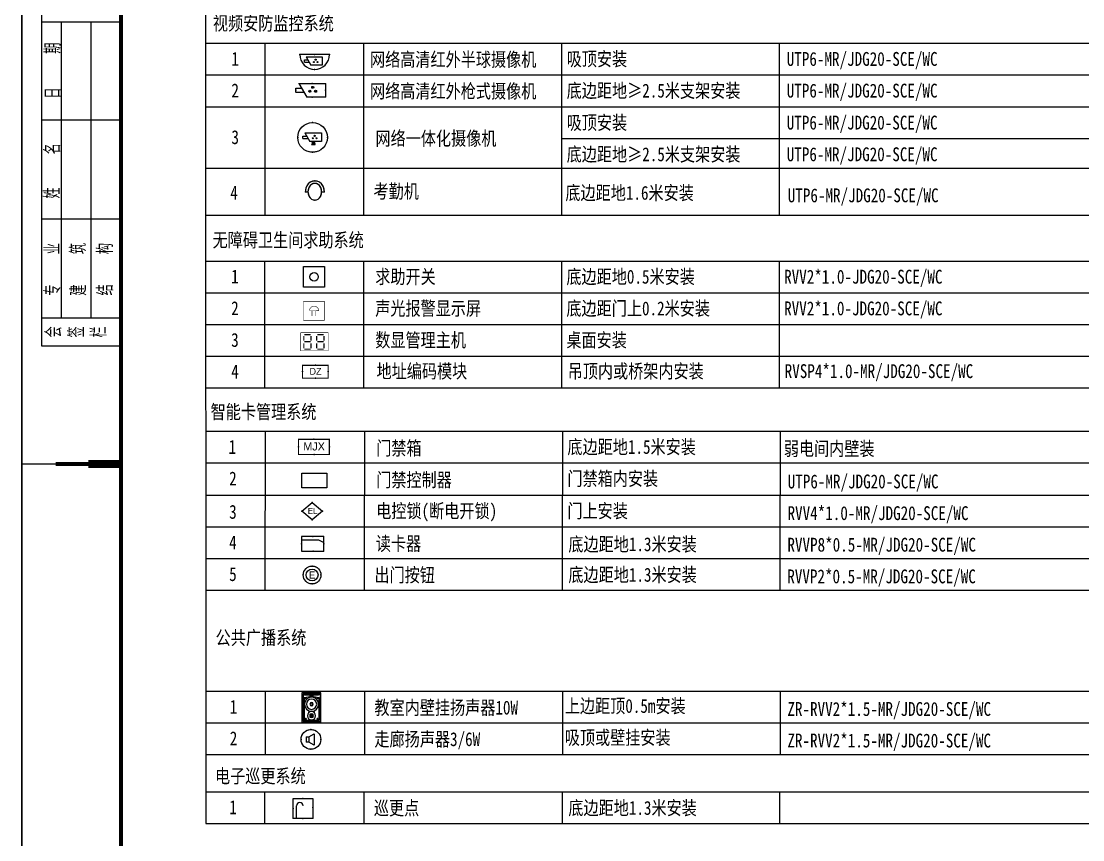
# Model space of a CAD drawing. Extents: x -55438775289 to -98440, y -7665632576 to 9496667396.
# Drawn here: x -573096 to -546281, y -12127 to 8539 of the extents above; entities that cross this region are included whole.
import ezdxf
from ezdxf.enums import TextEntityAlignment as Align

# ---------------------------------------------------------------- set-up
doc = ezdxf.new("R2010")
doc.units = 0
doc.header["$LTSCALE"] = 1000
doc.linetypes.add('DASH', pattern=[0.35, 0.25, -0.1])
doc.layers.get('0').update_dxf_attribs({"linetype": 'CONTINUOUS'})
for name, color, linetype in [('02.设计说明及图例$0$0弱电-安防', 1, 'CONTINUOUS'), ('0弱电-医护对讲', 6, 'CONTINUOUS'), ('0弱电-安防', 1, 'CONTINUOUS'), ('0弱电-布线', 3, 'CONTINUOUS'), ('0弱电-时钟', 1, 'CONTINUOUS'), ('0弱电-智能卡', 7, 'CONTINUOUS'), ('EQUIP-安防', 3, 'CONTINUOUS'), ('EQUIP-广播', 3, 'CONTINUOUS'), ('FRAME', 7, 'CONTINUOUS'), ('安泰智能照明', 4, 'CONTINUOUS'), ('广播层', 7, 'CONTINUOUS')]:
    doc.layers.add(name, color=color, linetype=linetype)
doc.styles.add('02.设计说明及图例$0$宋体2', font='', dxfattribs={"width": 0.8})
doc.styles.add('_TEL_DIM', font='chmltxt.shx', dxfattribs={"width": 0.8, "height": 3.5, "bigfont": 'chmlhz.shx'})
doc.styles.add('FRAME-3', font='romans.shx', dxfattribs={"width": 0.7, "bigfont": 'hztxt.shx'})
doc.styles.add('宋体2', font='', dxfattribs={"width": 0.8})
doc.styles.get('02.设计说明及图例$0$宋体2').set_extended_font_data('SimSun')
doc.styles.get('宋体2').set_extended_font_data('SimSun')

# ---------------------------------------------------------------- blocks, each defined once
blk = doc.blocks.new('A$C4A841074')
at = {"layer": '0弱电-安防', "color": 0, "elevation": 1690}
blk.add_lwpolyline([(0, 525), (525, 525), (525, 0), (0, 0)], close=True, dxfattribs=at)
at = {"layer": '0弱电-安防', "color": 0}
blk.add_circle((263, 263, 1690), 106, dxfattribs=at)
blk = doc.blocks.new('41')
at = {"layer": '0弱电-安防', "color": 0, "const_width": 30}
for points in [[(-4814009, -1618552), (-4812826, -1618552), (-4812826, -1619633), (-4814009, -1619633), (-4814009, -1618555)], [(-4813666, -1619086), (-4813146, -1619084)], [(-4813520, -1619086), (-4813520, -1619381)], [(-4813307, -1619086), (-4813307, -1619381)]]:
    blk.add_lwpolyline(points, dxfattribs=at)
blk.add_lwpolyline([(-4813146, -1619084, 1.00419), (-4813666, -1619086)], format="xyb", dxfattribs=at)
blk = doc.blocks.new('42')
at = {"layer": '0弱电-安防', "color": 0}
for points, const_width in [([(-4814179, -1620026), (-4812610, -1620026), (-4812610, -1621060), (-4814179, -1621060), (-4814179, -1620035)], 30), ([(-4813999, -1620211), (-4813999, -1620487)], 64.8), ([(-4813969, -1620145), (-4813597, -1620145)], 64.8), ([(-4813583, -1620211), (-4813583, -1620487)], 64.8), ([(-4813263, -1620211), (-4813263, -1620487)], 64.8), ([(-4813233, -1620145), (-4812861, -1620145)], 64.8), ([(-4812847, -1620211), (-4812847, -1620487)], 64.8), ([(-4813999, -1620636), (-4813999, -1620913)], 64.8), ([(-4813969, -1620544), (-4813597, -1620544)], 64.8), ([(-4813969, -1620969), (-4813597, -1620969)], 64.8), ([(-4813583, -1620636), (-4813583, -1620913)], 64.8), ([(-4813263, -1620636), (-4813263, -1620913)], 64.8), ([(-4813233, -1620544), (-4812861, -1620544)], 64.8), ([(-4813233, -1620969), (-4812861, -1620969)], 64.8), ([(-4812847, -1620636), (-4812847, -1620913)], 64.8)]:
    blk.add_lwpolyline(points, dxfattribs=dict(at, const_width=const_width))
blk = doc.blocks.new('$equip$00002290')
at = {"lineweight": 20}
for p, q in [((-0.649, 0.329), (-0.649, -0.321)), ((0.651, -0.321), (0.651, 0.329)), ((-0.649, -0.321), (0.651, -0.321))]:
    blk.add_line(p, q, dxfattribs=at)
blk.add_line((-0.649, 0.329), (0.651, 0.329))
at = {"const_width": 0.05}
for points in [[(-0.649, 0.329), (0.651, 0.329)], [(-0.649, 0.329), (0.651, 0.329), (0.651, -0.321), (-0.649, -0.321), (-0.649, 0.329), (0.651, 0.329)]]:
    blk.add_lwpolyline(points, dxfattribs=at)
at = {"linetype": 'DASH', "ltscale": 10000}
for p in [(-0.649, 0.004), (0.001, 0.329), (0.651, 0.004), (0.008, -0.321)]:
    blk.add_point(p, dxfattribs=at)
at = {"color": 7, "linetype": 'DASH', "style": '_TEL_DIM'}
blk.add_attdef('$TEXT$', text='', height=0.34, dxfattribs=at).set_placement((0.008, 0.021), align=Align.MIDDLE_CENTER)
at = {"color": 7, "linetype": 'DASH', "style": '_TEL_DIM', "flags": 1}
blk.add_attdef('A', text='', height=0.00002, dxfattribs=at).set_placement((0, 0), align=Align.MIDDLE_CENTER)
blk = doc.blocks.new('$equip$00002474')
for p, q in [((-0.52, 0), (0, 0.44)), ((0, -0.44), (-0.52, 0)), ((0, 0.44), (0.52, 0)), ((0.52, 0), (0, -0.44))]:
    blk.add_line(p, q)
at = {"const_width": 0.04}
blk.add_lwpolyline([(0, 0.44), (-0.52, 0), (0, -0.44), (0.52, 0), (0, 0.44), (-0.52, 0)], dxfattribs=at)
for p in [(-0.52, 0), (0, 0.44), (0.52, 0), (0, -0.44)]:
    blk.add_point(p)
at = {"color": 7, "style": '_TEL_DIM'}
blk.add_attdef('$TEXT$', text='', height=0.3, dxfattribs=at).set_placement((0.028, 0.012), align=Align.MIDDLE_CENTER)
at = {"color": 7, "style": '_TEL_DIM', "flags": 1}
blk.add_attdef('A', text='', height=0.00002, dxfattribs=at).set_placement((0, 0), align=Align.MIDDLE_CENTER)
blk = doc.blocks.new('$equip$00002375')
at = {"const_width": 0.04}
blk.add_lwpolyline([(0, 0.3, -1), (0, -0.3, -1), (0, 0.3, -0.254955)], format="xyb", dxfattribs=at)
for radius in [0.3, 0.2]:
    blk.add_circle((0, 0), radius)
for p in [(-0.3, 0), (0, 0.3), (0.3, 0), (0, -0.3)]:
    blk.add_point(p)
at = {"color": 7, "style": '_TEL_DIM'}
blk.add_attdef('$TEXT$', text='', height=0.24, dxfattribs=at).set_placement((0, 0), align=Align.MIDDLE_CENTER)
at = {"color": 7, "style": '_TEL_DIM', "flags": 1}
blk.add_attdef('A', text='', height=0.00002, dxfattribs=at).set_placement((0, 0), align=Align.MIDDLE_CENTER)
blk = doc.blocks.new('$equip$00002617')
for p, q in [((0.625, 0.415), (-0.625, 0.415)), ((-0.625, 0.415), (-0.625, -0.415)), ((-0.625, 0.215), (0.325, 0.215)), ((0.325, 0.215), (0.625, 0.075)), ((0.625, -0.415), (0.625, 0.415)), ((-0.625, -0.415), (0.625, -0.415))]:
    blk.add_line(p, q)
at = {"linetype": 'Continuous', "const_width": 0.04}
blk.add_lwpolyline([(-0.625, 0.415), (0.625, 0.415), (0.625, -0.415), (-0.625, -0.415)], close=True, dxfattribs=at)
at = {"color": 1}
for p in [(-0.625, 0), (0, 0.415), (0.625, 0), (0.018, -0.415)]:
    blk.add_point(p, dxfattribs=at)
at = {"color": 7, "style": '_TEL_DIM', "flags": 1}
blk.add_attdef('A', text='', height=0.000025, dxfattribs=at).set_placement((0, 0), align=Align.MIDDLE_CENTER)
blk = doc.blocks.new('门禁控制器')
at = {"layer": '0弱电-智能卡'}
for p, q in [((43576, -7621), (44476, -7621)), ((43576, -8146), (43576, -7621)), ((44476, -7621), (44476, -8146)), ((44476, -8146), (43576, -8146))]:
    blk.add_line(p, q, dxfattribs=at)
blk = doc.blocks.new('$equip$00002353')
for p, q in [((0.75, 0), (-0.75, 0)), ((-0.517, -0.393), (-0.517, -0.273)), ((-0.517, -0.273), (-0.341, -0.273)), ((-0.517, -0.393), (-0.273, -0.393)), ((-0.427, -0.123), (0.383, -0.123)), ((-0.427, -0.123), (-0.187, -0.543)), ((0.383, -0.123), (0.383, -0.543)), ((0.383, -0.543), (-0.187, -0.543))]:
    blk.add_line(p, q)
at = {"const_width": 0.04}
for points in [[(-0.75, 0), (-0.779, 0)], [(0.75, 0), (0.779, 0)]]:
    blk.add_lwpolyline(points, dxfattribs=at)
blk.add_lwpolyline([(0.75, 0, -1), (-0.75, 0), (0.75, 0), (0.75, 0, -1), (-0.75, 0, -1.517539)], format="xyb", dxfattribs=at)
for centre, radius in [((-0.038, -0.38), 0.024), ((0.052, -0.26), 0.03), ((0.142, -0.38), 0.024)]:
    blk.add_circle(centre, radius)
blk.add_arc((0, 0), 0.75, 180, 0)
for p in [(-0.75, 0), (0, 0), (0.75, 0), (0, -0.75)]:
    blk.add_point(p)
for points in [[(-0.059, -0.368), (-0.017, -0.368), (-0.062, -0.38), (-0.014, -0.38)], [(-0.059, -0.392), (-0.017, -0.392), (-0.062, -0.38), (-0.014, -0.38)], [(-0.05, -0.359), (-0.026, -0.359), (-0.059, -0.368), (-0.017, -0.368)], [(-0.05, -0.401), (-0.026, -0.401), (-0.059, -0.392), (-0.017, -0.392)], [(-0.038, -0.356), (-0.038, -0.356), (-0.05, -0.359), (-0.026, -0.359)], [(-0.038, -0.404), (-0.038, -0.404), (-0.05, -0.401), (-0.026, -0.401)], [(0.026, -0.245), (0.078, -0.245), (0.022, -0.26), (0.082, -0.26)], [(0.026, -0.275), (0.078, -0.275), (0.022, -0.26), (0.082, -0.26)], [(0.037, -0.234), (0.067, -0.234), (0.026, -0.245), (0.078, -0.245)], [(0.037, -0.286), (0.067, -0.286), (0.026, -0.275), (0.078, -0.275)], [(0.052, -0.23), (0.052, -0.23), (0.037, -0.234), (0.067, -0.234)], [(0.052, -0.29), (0.052, -0.29), (0.037, -0.286), (0.067, -0.286)], [(0.121, -0.368), (0.163, -0.368), (0.118, -0.38), (0.166, -0.38)], [(0.121, -0.392), (0.163, -0.392), (0.118, -0.38), (0.166, -0.38)], [(0.13, -0.359), (0.154, -0.359), (0.121, -0.368), (0.163, -0.368)], [(0.13, -0.401), (0.154, -0.401), (0.121, -0.392), (0.163, -0.392)], [(0.142, -0.356), (0.142, -0.356), (0.13, -0.359), (0.154, -0.359)], [(0.142, -0.404), (0.142, -0.404), (0.13, -0.401), (0.154, -0.401)]]:
    blk.add_solid(points)
at = {"color": 7, "style": '_TEL_DIM', "flags": 1}
blk.add_attdef('A', text='', height=0.00002, dxfattribs=at).set_placement((0, 0), align=Align.MIDDLE_CENTER)
blk = doc.blocks.new('$equip$00002359')
for p, q in [((-0.487, -0.055), (-0.487, 0.07)), ((-0.487, 0.07), (-0.304, 0.07)), ((-0.394, 0.226), (-0.144, -0.212)), ((-0.394, 0.226), (0.45, 0.226)), ((0.45, 0.226), (0.45, -0.212)), ((-0.487, -0.055), (-0.233, -0.055)), ((0.45, -0.212), (-0.144, -0.212)), ((-0.05, -0.224), (0.138, -0.224)), ((0.044, -0.224), (-0.05, -0.362)), ((-0.05, -0.362), (0.138, -0.362)), ((-0.003, -0.293), (0.091, -0.293)), ((0.044, -0.224), (0.138, -0.362))]:
    blk.add_line(p, q)
at = {"const_width": 0.04}
blk.add_lwpolyline([(-0.75, 0, 1), (0.75, 0, 1), (-0.75, 0, 0.922388)], format="xyb", dxfattribs=at)
for centre, radius in [((0, 0), 0.75), ((0.1, 0.082), 0.0312), ((0.006, -0.043), 0.025), ((0.194, -0.043), 0.025)]:
    blk.add_circle(centre, radius)
for p in [(0, 0.75), (-0.75, 0), (0.75, 0), (0, -0.75)]:
    blk.add_point(p)
for points in [[(0.073, 0.098), (0.127, 0.098), (0.069, 0.082), (0.131, 0.082)], [(0.073, 0.067), (0.127, 0.067), (0.069, 0.082), (0.131, 0.082)], [(0.085, 0.109), (0.116, 0.109), (0.073, 0.098), (0.127, 0.098)], [(0.085, 0.055), (0.116, 0.055), (0.073, 0.067), (0.127, 0.067)], [(0.1, 0.113), (0.1, 0.113), (0.085, 0.109), (0.116, 0.109)], [(0.1, 0.051), (0.1, 0.051), (0.085, 0.055), (0.116, 0.055)], [(-0.015, -0.03), (0.028, -0.03), (-0.019, -0.043), (0.031, -0.043)], [(-0.015, -0.055), (0.028, -0.055), (-0.019, -0.043), (0.031, -0.043)], [(-0.006, -0.021), (0.019, -0.021), (-0.015, -0.03), (0.028, -0.03)], [(-0.006, -0.064), (0.019, -0.064), (-0.015, -0.055), (0.028, -0.055)], [(0.006, -0.018), (0.006, -0.018), (-0.006, -0.021), (0.019, -0.021)], [(0.172, -0.03), (0.216, -0.03), (0.169, -0.043), (0.219, -0.043)], [(0.172, -0.055), (0.216, -0.055), (0.169, -0.043), (0.219, -0.043)], [(0.181, -0.021), (0.206, -0.021), (0.172, -0.03), (0.216, -0.03)], [(0.181, -0.064), (0.206, -0.064), (0.172, -0.055), (0.216, -0.055)], [(0.194, -0.018), (0.194, -0.018), (0.181, -0.021), (0.206, -0.021)]]:
    blk.add_solid(points)
at = {"color": 7, "style": '_TEL_DIM', "flags": 1}
blk.add_attdef('A', text='', height=0.00002, dxfattribs=at).set_placement((0, 0), align=Align.MIDDLE_CENTER)
blk = doc.blocks.new('$equip$00002965')
for p, q in [((-0.75, -0.1), (-0.75, 0.1)), ((-0.75, 0.1), (-0.457, 0.1)), ((-0.6, 0.35), (0.75, 0.35)), ((-0.6, 0.35), (-0.2, -0.35)), ((0.75, 0.35), (0.75, -0.35)), ((-0.75, -0.1), (-0.343, -0.1)), ((0.75, -0.35), (-0.2, -0.35))]:
    blk.add_line(p, q)
at = {"const_width": 0.04}
blk.add_lwpolyline([(-0.75, 0.1), (-0.75, -0.1), (-0.343, -0.1), (-0.2, -0.35), (0.75, -0.35), (0.75, 0.35), (-0.6, 0.35), (-0.457, 0.1), (-0.75, 0.1), (-0.75, -0.1)], dxfattribs=at)
for centre in [(0.1, 0.15), (-0.05, -0.05), (0.25, -0.05)]:
    blk.add_circle(centre, 0.05)
for p in [(-0.75, 0), (0.075, 0.35), (0.075, -0.35), (0.75, 0)]:
    blk.add_point(p)
for points in [[(0.057, 0.175), (0.143, 0.175), (0.05, 0.15), (0.15, 0.15)], [(0.057, 0.125), (0.143, 0.125), (0.05, 0.15), (0.15, 0.15)], [(0.075, 0.193), (0.125, 0.193), (0.057, 0.175), (0.143, 0.175)], [(0.075, 0.107), (0.125, 0.107), (0.057, 0.125), (0.143, 0.125)], [(0.1, 0.2), (0.1, 0.2), (0.075, 0.193), (0.125, 0.193)], [(0.1, 0.1), (0.1, 0.1), (0.075, 0.107), (0.125, 0.107)], [(-0.093, -0.025), (-0.007, -0.025), (-0.1, -0.05), (0, -0.05)], [(-0.093, -0.075), (-0.007, -0.075), (-0.1, -0.05), (0, -0.05)], [(-0.075, -0.007), (-0.025, -0.007), (-0.093, -0.025), (-0.007, -0.025)], [(-0.075, -0.093), (-0.025, -0.093), (-0.093, -0.075), (-0.007, -0.075)], [(-0.05, 0), (-0.05, 0), (-0.075, -0.007), (-0.025, -0.007)], [(-0.05, -0.1), (-0.05, -0.1), (-0.075, -0.093), (-0.025, -0.093)], [(0.207, -0.025), (0.293, -0.025), (0.2, -0.05), (0.3, -0.05)], [(0.207, -0.075), (0.293, -0.075), (0.2, -0.05), (0.3, -0.05)], [(0.225, -0.007), (0.275, -0.007), (0.207, -0.025), (0.293, -0.025)], [(0.225, -0.093), (0.275, -0.093), (0.207, -0.075), (0.293, -0.075)], [(0.25, 0), (0.25, 0), (0.225, -0.007), (0.275, -0.007)], [(0.25, -0.1), (0.25, -0.1), (0.225, -0.093), (0.275, -0.093)]]:
    blk.add_solid(points)
at = {"color": 7, "style": '_TEL_DIM', "flags": 1}
for tag in ['A', 'REMARK']:
    blk.add_attdef(tag, text='', height=0.00002, dxfattribs=at).set_placement((0, 0), align=Align.MIDDLE_CENTER)
blk = doc.blocks.new('$equip$00002341')
for p, q in [((-0.241, 0.136), (-0.241, -0.144)), ((-0.241, 0.136), (-0.101, 0.136)), ((-0.101, 0.136), (0.167, 0.277)), ((-0.101, 0.136), (-0.101, -0.144)), ((0.167, 0.277), (0.167, -0.295)), ((-0.101, -0.144), (-0.241, -0.144)), ((0.167, -0.295), (-0.101, -0.144))]:
    blk.add_line(p, q)
at = {"const_width": 0.04}
blk.add_lwpolyline([(-0.5, 0, -1), (0.5, 0, -1), (-0.5, 0, -1.463176)], format="xyb", dxfattribs=at)
blk.add_circle((0, 0), 0.5)
for p in [(-0.5, 0), (0, 0.5), (0.5, 0), (0, -0.5)]:
    blk.add_point(p)
at = {"color": 7, "style": '_TEL_DIM', "flags": 1}
blk.add_attdef('A', text='', height=0.00002, dxfattribs=at).set_placement((0, 0), align=Align.MIDDLE_CENTER)
blk = doc.blocks.new('$equip$00002618')
for p, q in [((-0.5, -0.5), (-0.5, 0.5)), ((-0.5, 0.5), (0.5, 0.5)), ((-0.33, -0.5), (-0.33, 0.137)), ((0.5, 0.5), (0.5, -0.5)), ((0.5, -0.5), (-0.5, -0.5))]:
    blk.add_line(p, q)
at = {"const_width": 0.04}
blk.add_lwpolyline([(-0.5, 0.5), (0.5, 0.5), (0.5, -0.5), (-0.5, -0.5), (-0.5, 0.5), (0.5, 0.5)], dxfattribs=at)
blk.add_arc((-0.162, 0.137), 0.168, 0, 180)
at = {"color": 1}
for p in [(-0.5, 0), (0, 0.5), (0.5, 0.048), (0, -0.5)]:
    blk.add_point(p, dxfattribs=at)
at = {"color": 7, "style": '_TEL_DIM', "flags": 1}
blk.add_attdef('A', text='', height=0.000025, dxfattribs=at).set_placement((0, 0), align=Align.MIDDLE_CENTER)
blk = doc.blocks.new('$equip$00002496')
for p, q in [((-0.326, -0.012), (-0.326, -0.043)), ((-0.326, -0.043), (-0.235, -0.043)), ((-0.235, -0.074), (-0.235, -0.012)), ((0.232, -0.074), (0.232, -0.012)), ((0.232, -0.043), (0.326, -0.043)), ((0.326, -0.012), (0.326, -0.043))]:
    blk.add_line(p, q)
at = {"const_width": 0.04}
for points in [[(-0.326, -0.012), (-0.325, 0.008), (-0.325, 0.021), (-0.323, 0.037), (-0.32, 0.056), (-0.316, 0.077), (-0.311, 0.093), (-0.305, 0.113), (-0.296, 0.136), (-0.287, 0.155), (-0.278, 0.173), (-0.265, 0.193), (-0.248, 0.216), (-0.231, 0.236), (-0.218, 0.248), (-0.205, 0.26), (-0.191, 0.272), (-0.174, 0.284), (-0.155, 0.296), (-0.137, 0.305), (-0.113, 0.316), (-0.091, 0.323), (-0.072, 0.329), (-0.048, 0.333), (-0.033, 0.335), (-0.013, 0.337), (0.006, 0.337), (0.021, 0.336), (0.034, 0.335), (0.044, 0.334), (0.051, 0.333), (0.063, 0.331), (0.073, 0.328), (0.085, 0.325), (0.098, 0.321), (0.107, 0.318), (0.119, 0.313), (0.127, 0.31), (0.139, 0.304), (0.15, 0.298), (0.164, 0.29), (0.173, 0.284), (0.183, 0.278), (0.19, 0.273), (0.196, 0.268), (0.203, 0.262), (0.211, 0.255), (0.218, 0.249), (0.228, 0.238), (0.238, 0.227), (0.243, 0.221), (0.25, 0.214), (0.255, 0.207), (0.261, 0.198), (0.268, 0.188), (0.277, 0.174), (0.284, 0.162), (0.292, 0.145), (0.297, 0.134), (0.3, 0.126), (0.305, 0.114), (0.309, 0.101), (0.313, 0.088), (0.316, 0.075), (0.319, 0.064), (0.321, 0.05), (0.323, 0.038), (0.324, 0.028), (0.325, 0.018), (0.325, 0.009), (0.326, 0), (0.326, -0.008), (0.326, -0.016)], [(-0.326, -0.012), (-0.326, -0.043), (-0.266, -0.043)], [(0.232, -0.043), (0.326, -0.043), (0.326, -0.013)]]:
    blk.add_lwpolyline(points, dxfattribs=at)
blk.add_lwpolyline([(-0.235, -0.043), (-0.235, -0.074, 0.018296), (-0.234, -0.096, 0.020571), (-0.231, -0.12, 0.016157), (-0.228, -0.139, 0.016938), (-0.223, -0.157, 0.013296), (-0.218, -0.172, 0.017744), (-0.211, -0.19, 0.018102), (-0.202, -0.208, 0.023336), (-0.19, -0.23, 0.020442), (-0.177, -0.247, 0.019898), (-0.164, -0.263, 0.029375), (-0.144, -0.283, 0.020467), (-0.129, -0.295, 0.019947), (-0.114, -0.305, 0.02634), (-0.093, -0.316, 0.022765), (-0.075, -0.324, 0.022064), (-0.057, -0.33, 0.017561), (-0.042, -0.333, 0.018849), (-0.027, -0.336, 0.026674), (-0.005, -0.337, 0.024065), (0.015, -0.337, 0.017492), (0.03, -0.335, 0.02218), (0.048, -0.331, 0.016706), (0.062, -0.327, 0.021772), (0.079, -0.321, 0.033748), (0.106, -0.308, 0.027307), (0.127, -0.294, 0.037487), (0.154, -0.271, 0.023669), (0.17, -0.253, 0.024636), (0.185, -0.233, 0.022056), (0.197, -0.212, 0.019355), (0.206, -0.194, 0.016885), (0.214, -0.176, 0.019662), (0.221, -0.155, 0.017314), (0.226, -0.135, 0.017657), (0.229, -0.115, 0.016334), (0.231, -0.096, 0.018628), (0.232, -0.074, -0.000473), (0.232, -0.053, 0.000473), (0.232, -0.032, -0.000473), (0.232, -0.012, 0.019349), (0.231, 0.01, 0.017701), (0.229, 0.031, 0.017609), (0.225, 0.051, 0.019734), (0.219, 0.073, 0.015457), (0.214, 0.089, 0.016381), (0.206, 0.107, 0.018896), (0.197, 0.125, 0.014609), (0.189, 0.139, 0.018347), (0.179, 0.154, 0.018027), (0.167, 0.169, 0.019185), (0.155, 0.183, 0.02609), (0.136, 0.2, 0.027268), (0.115, 0.215, 0.02826), (0.093, 0.228, 0.01768), (0.079, 0.234, 0.029838), (0.055, 0.243, 0.036888), (0.025, 0.249, 0.031327), (-0.002, 0.25, 0.021523), (-0.019, 0.25, 0.027816), (-0.042, 0.246, 0.027819), (-0.065, 0.241, 0.017928), (-0.08, 0.235, 0.026287), (-0.1, 0.226, 0.021193), (-0.117, 0.216, 0.017157), (-0.129, 0.207, 0.024162), (-0.148, 0.193, 0.028789), (-0.167, 0.173, 0.018477), (-0.179, 0.158, 0.021383), (-0.192, 0.14, 0.017608), (-0.202, 0.123, 0.01682), (-0.209, 0.107, 0.019066), (-0.218, 0.087, 0.016635), (-0.223, 0.069, 0.011999), (-0.227, 0.055, 0.019213), (-0.231, 0.034, 0.012912), (-0.233, 0.018, 0.016735), (-0.235, -0.001, 0.009175), (-0.235, -0.012, 0.000862), (-0.235, -0.043), (-0.296, -0.043, 56.791434)], format="xyb", dxfattribs=at)
for centre, major_axis, ratio, start_param, end_param in [((0, -0.008), (0, 0.345), 0.944189, 4.700094, 7.866276), ((-0.002, -0.012), (0, 0.263), 0.88811, 4.712389, 7.853982), ((-0.002, -0.074), (0, -0.263), 0.88811, 4.712389, 7.853982)]:
    blk.add_ellipse(centre, major_axis=major_axis, ratio=ratio, start_param=start_param, end_param=end_param)
for p in [(0, 0.337), (-0.326, -0.043), (0, -0.337), (0.326, -0.045)]:
    blk.add_point(p)
at = {"color": 7, "style": '_TEL_DIM', "flags": 1}
blk.add_attdef('A', text='', height=0.00002, dxfattribs=at).set_placement((0, 0), align=Align.MIDDLE_CENTER)
blk = doc.blocks.new('a1')
at = {"layer": 'FRAME'}
for p, q in [((32720, 158920), (32720, 182140)), ((34720, 167100), (32720, 167100)), ((33220, 159620), (33220, 167100)), ((33970, 159620), (33970, 167100)), ((34720, 164620), (32720, 164620)), ((34720, 162120), (32720, 162120)), ((34720, 159620), (32720, 159620)), ((34620, 158920), (32720, 158920)), ((34620, 158920), (33220, 158920)), ((34720, 158920), (33570, 158920))]:
    blk.add_line(p, q, dxfattribs=at)
blk.add_lwpolyline([(32220, 126240), (116320, 126240), (116320, 185640), (32220, 185640)], close=True, dxfattribs=at)
at = {"layer": 'FRAME', "const_width": 100}
blk.add_lwpolyline([(34720, 127240), (115320, 127240), (115320, 184640), (34720, 184640)], close=True, dxfattribs=at)
at = {"layer": 'FRAME'}
for points, const_width in [([(32220, 155940), (34720, 155940)], 35), ([(34720, 155940), (33070, 155940)], 100), ([(34720, 155940), (33895, 155940)], 200)]:
    blk.add_lwpolyline(points, dxfattribs=dict(at, const_width=const_width))
at = {"layer": 'FRAME', "style": 'FRAME-3', "width": 0.7}
for s, p in [('期', (33200, 166299)), ('日', (33203, 165168)), ('名', (33194, 163759)), ('姓', (33183, 162643)), ('业', (33192, 161237)), ('筑', (33843, 161240)), ('构', (34521, 161240)), ('专', (33197, 160192)), ('建', (33848, 160192)), ('结', (34526, 160197)), ('会', (33222, 159136)), ('签', (33797, 159136)), ('栏', (34361, 159136))]:
    blk.add_text(s, height=400, rotation=90, dxfattribs=at).set_placement(p)
blk = doc.blocks.new('教室壁挂音响')
at = {"color": 1}
for p, q in [((676125.2, 810540.9), (676126.5, 810538.5)), ((676126.5, 810538.5), (676126.5, 810481.9)), ((676136.3, 810539.3), (676227.1, 810539.3)), ((676227.1, 810539.3), (676227.1, 810479.9)), ((676122.2, 810474.8), (676118.2, 810472.6)), ((676125.2, 810479.1), (676122.2, 810474.8)), ((676126.5, 810481.9), (676125.2, 810479.1)), ((676227.1, 810479.9), (676136.3, 810479.9))]:
    blk.add_line(p, q, dxfattribs=at)
for points in [[(676235.8, 810548.2), (676235.8, 810472.6), (676118.2, 810472.6), (676118.2, 810548.2)], [(676231.6, 810544.1), (676231.6, 810474.8), (676122.2, 810474.8), (676122.2, 810544.1)], [(676131.4, 810516.4), (676131.4, 810503.7), (676126.6, 810503.7), (676126.6, 810516.4)], [(676129.9, 810513.2), (676129.9, 810506.6), (676127.9, 810506.6), (676127.9, 810513.2)], [(676215.5, 810516.6), (676215.5, 810503.7), (676202.5, 810503.7), (676202.5, 810516.6)]]:
    blk.add_lwpolyline(points, close=True, dxfattribs=at)
for centre, radius in [((676163.2, 810509.9), 28.2), ((676139.2, 810532.9), 2.12), ((676139.2, 810532.9), 0.302), ((676163.2, 810509.9), 20.5), ((676163.2, 810509.9), 6.85), ((676163.2, 810509.9), 5.14), ((676209.3, 810510.2), 16.4), ((676209.3, 810510.2), 7.3), ((676209.3, 810510.2), 5.65), ((676209.3, 810510.2), 2.98), ((676222.3, 810532.9), 2.12), ((676222.3, 810532.9), 0.302), ((676139.2, 810486.7), 2.12), ((676139.2, 810486.7), 0.302), ((676222.3, 810486.7), 2.12), ((676222.3, 810486.7), 0.302)]:
    blk.add_circle(centre, radius, dxfattribs=at)
blk.add_arc((676268.4, 810509.6), 135.3, 167.3362, 192.6638, dxfattribs=at)
blk = doc.blocks.new('打印框')
at = {"layer": 'FRAME'}
blk.add_lwpolyline([(-894711, 340006), (-810611, 340006), (-810611, 280606), (-894711, 280606)], close=True, dxfattribs=at)

msp = doc.modelspace()

# ---------------------------------------------------------------- linework, layer by layer
at = {"color": 7}
for p, q in [((-568418, -5827), (-545418, -5827)), ((-568418, -8377), (-545418, -8377)), ((-568418, -9174), (-545418, -9174)), ((-568418, -9972), (-545418, -9972)), ((-568433, -10914), (-545433, -10914)), ((-568433, -11712), (-545433, -11712))]:
    msp.add_line(p, q, dxfattribs=at)
at = {"layer": '02.设计说明及图例$0$0弱电-安防', "color": 7}
for p, q in [((-568442, 7982), (-545442, 7982)), ((-568442, 7182), (-545442, 7182)), ((-568442, 6382), (-545442, 6382)), ((-568442, 4830), (-545442, 4830)), ((-568442, 3641), (-545442, 3641))]:
    msp.add_line(p, q, dxfattribs=at)
at = {"layer": '0弱电-医护对讲', "color": 7}
msp.add_line((-568418, -4229), (-545418, -4229), dxfattribs=at)
at = {"layer": '0弱电-安防', "color": 7}
for p, q in [((-566949, 2484), (-566949, 884)), ((-564449, 2484), (-564449, 884)), ((-559449, 2484), (-559449, 884)), ((-553949, 2484), (-553949, 884)), ((-566949, 884), (-566949, -716)), ((-564449, 884), (-564449, -716)), ((-559449, 884), (-559449, -716)), ((-553949, 884), (-553949, -716)), ((-568449, -716), (-545449, -716)), ((-568418, -3430), (-545418, -3430))]:
    msp.add_line(p, q, dxfattribs=at)
at = {"layer": '0弱电-布线', "color": 7}
for p, q in [((-564442, 3641), (-564442, 7982)), ((-559442, 3641), (-559442, 7982)), ((-553942, 3641), (-553942, 7982)), ((-559442, 5582), (-545442, 5582)), ((-568449, 2484), (-545449, 2484)), ((-568449, 1684), (-545449, 1684)), ((-568449, 884), (-545449, 884)), ((-568449, 84), (-545449, 84)), ((-566935, -1814), (-566945, -5827)), ((-564421, -1814), (-564421, -2614)), ((-559421, -1824), (-559421, -2624)), ((-553921, -1816), (-553921, -2616)), ((-564421, -2614), (-564421, -3414)), ((-559421, -2624), (-559421, -3424)), ((-553921, -2616), (-553921, -3416)), ((-564423, -5827), (-564422, -3429)), ((-559422, -5827), (-559422, -3429)), ((-553927, -5827), (-553922, -3429))]:
    msp.add_line(p, q, dxfattribs=at)
for points, elevation in [([(-566945, 7982), (-566945, 3641)], -7671), ([(-566932, -8377), (-566932, -9972)], -11121), ([(-564423, -8377), (-564423, -9972)], -14710), ([(-559421, -8377), (-559421, -9972)], -14710), ([(-553929, -8377), (-553929, -9972)], -14710), ([(-566947, -10914), (-566947, -11712)], 841), ([(-564438, -10914), (-564438, -11712)], -2748), ([(-559428, -10914), (-559428, -11712)], 841), ([(-553944, -10914), (-553944, -11712)], -2748)]:
    msp.add_lwpolyline(points, dxfattribs=dict(at, elevation=elevation))
at = {"layer": '0弱电-时钟', "color": 7}
msp.add_line((-568418, -5029), (-545418, -5025), dxfattribs=at)
at = {"layer": '0弱电-智能卡', "color": 7}
for p, q in [((-568418, -1814), (-545418, -1814)), ((-568418, -2614), (-545418, -2614))]:
    msp.add_line(p, q, dxfattribs=at)
at = {"layer": '安泰智能照明', "color": 7}
msp.add_line((-568442, 23790), (-568433, -11712), dxfattribs=at)

# ---------------------------------------------------------------- block references
at = {"layer": '0弱电-安防', "color": 7}
msp.add_blockref('A$C4A841074', (-565962, 1822, -7686), dxfattribs=at)
at = {"layer": '0弱电-安防', "color": 7, "xscale": 0.4438402500236407, "yscale": 0.4438402500236407, "zscale": 0.4438402500236407}
for name, p in [('41', (1570685, 719844, -5996)), ('42', (1570687, 719710, -4305))]:
    msp.add_blockref(name, p, dxfattribs=at)
at = {"layer": '0弱电-安防', "color": 7}
ref = msp.add_blockref('$equip$00002290', (-565666, -310, -4322), dxfattribs=dict(at, xscale=500, yscale=500, zscale=500))
ref.add_attrib('$TEXT$', 'DZ', dxfattribs={"linetype": 'DASH', "height": 170, "style": '_TEL_DIM'}).set_placement((-565662, -300, -4322), align=Align.MIDDLE_CENTER)
ref = msp.add_blockref('$equip$00002290', (-565703, -2209, -10237), dxfattribs=dict(at, xscale=600, yscale=600, zscale=600))
ref.add_attrib('$TEXT$', 'MJX', dxfattribs={"linetype": 'DASH', "height": 204, "style": '_TEL_DIM'}).set_placement((-565698, -2196, -10237), align=Align.MIDDLE_CENTER)
at = {"layer": '0弱电-智能卡', "color": 7}
for name, p, xscale, yscale, zscale in [('门禁控制器', (-596512, 2465, -10211), 0.6999999999534339, 0.6999999999534339, 0.6999999999534339), ('$equip$00002617', (-565732, -4654, -10473), 450, 450, 450)]:
    msp.add_blockref(name, p, dxfattribs=dict(at, xscale=xscale, yscale=yscale, zscale=zscale))
ref = msp.add_blockref('$equip$00002474', (-565749, -3829, -10304), dxfattribs=dict(at, xscale=500, yscale=500, zscale=500))
ref.add_attrib('$TEXT$', 'EL', dxfattribs={"height": 150, "style": '_TEL_DIM'}).set_placement((-565735, -3823, -10304), align=Align.MIDDLE_CENTER)
at = {"layer": '0弱电-智能卡', "color": 7, "xscale": 750, "yscale": 750, "zscale": 750}
msp.add_blockref('$equip$00002375', (-565749, -5442, -10304), dxfattribs=at).add_auto_attribs({'$TEXT$': 'E'})
at = {"layer": 'EQUIP-安防', "color": 6, "xscale": 500, "yscale": 500, "zscale": 500}
for name, p in [('$equip$00002353', (-565684, 7698, 24)), ('$equip$00002359', (-565736, 5605, 24))]:
    msp.add_blockref(name, p, dxfattribs=at)
at = {"layer": 'EQUIP-安防', "color": 1, "linetype": 'ByBlock', "xscale": 500, "yscale": 500, "zscale": 500}
for name, p in [('$equip$00002965', (-565784, 6795, 24)), ('$equip$00002618', (-565979, -11339, 841))]:
    msp.add_blockref(name, p, dxfattribs=at)
at = {"layer": 'EQUIP-安防', "color": 4, "xscale": 720, "yscale": 720, "zscale": 720}
msp.add_blockref('$equip$00002496', (-565678, 4265, -2200), dxfattribs=at)
at = {"layer": 'EQUIP-广播', "xscale": 500, "yscale": 500, "zscale": 500}
msp.add_blockref('$equip$00002341', (-565778, -9592, 3434), dxfattribs=at)
at = {"layer": 'FRAME'}
for name, p in [('a1', (-605298, -158581)), ('打印框', (321633, -312947))]:
    msp.add_blockref(name, p, dxfattribs=at)
at = {"layer": '广播层', "color": 1, "xscale": -6.335999999963678, "yscale": 6.335999999963678, "zscale": 6.335999999963678, "rotation": 90}
msp.add_blockref('教室壁挂音响', (4569629, 4275466), dxfattribs=at)

# ---------------------------------------------------------------- texts
at = {"layer": '02.设计说明及图例$0$0弱电-安防', "color": 7, "style": '02.设计说明及图例$0$宋体2', "width": 0.8}
msp.add_text('视频安防监控系统', height=350, dxfattribs=at).set_placement((-568255, 8313, -7671))
at = {"layer": '0弱电-安防', "color": 7, "style": '宋体2', "width": 0.8}
for s, p in [('无障碍卫生间求助系统', (-568262, 2839, -5996)), ('1', (-567793, 1918, -5996)), ('求助开关', (-564154, 1914, -5996)), ('底边距地0.5米安装', (-559325, 1914, -5996)), ('RVV2*1.0-JDG20-SCE/WC', (-553825, 1914, -5996)), ('2', (-567793, 1118, -5996)), ('声光报警显示屏', (-564154, 1114, -5996)), ('底边距门上0.2米安装', (-559325, 1114, -5996)), ('RVV2*1.0-JDG20-SCE/WC', (-553825, 1114, -5996)), ('3', (-567793, 318, -5996)), ('数显管理主机', (-564154, 314, -5996)), ('桌面安装', (-559325, 314, -5996)), ('4', (-567792, -482, -5996)), ('地址编码模块', (-564121, -470, -4322)), ('吊顶内或桥架内安装', (-559292, -470, -4322)), ('RVSP4*1.0-MR/JDG20-SCE/WC', (-553811, -470, -4322))]:
    msp.add_text(s, height=350, dxfattribs=at).set_placement(p)
at = {"layer": '0弱电-布线', "color": 7, "style": '宋体2', "width": 0.8}
for s, p in [('网络高清红外半球摄像机', (-564286, 7399, -7671)), ('吸顶安装', (-559318, 7412, -7671)), ('UTP6-MR/JDG20-SCE/WC', (-553759, 7412, -7671)), ('1', (-567787, 7416, -7671)), ('网络高清红外枪式摄像机', (-564286, 6599, -7671)), ('底边距地≥2.5米支架安装', (-559318, 6612, -7671)), ('UTP6-MR/JDG20-SCE/WC', (-553759, 6612, -7671)), ('2', (-567787, 6616, -7671)), ('吸顶安装', (-559318, 5805, -7671)), ('UTP6-MR/JDG20-SCE/WC', (-553759, 5805, -7671)), ('3', (-567787, 5437, -7671)), ('网络一体化摄像机', (-564148, 5405, -7671)), ('底边距地≥2.5米支架安装', (-559318, 5005, -7671)), ('UTP6-MR/JDG20-SCE/WC', (-553759, 5005, -7671)), ('4', (-567814, 4035, -7671)), ('考勤机', (-564198, 4070, -7671)), ('底边距地1.6米安装', (-559350, 4032, -13142)), ('UTP6-MR/JDG20-SCE/WC', (-553733, 3968, -7671)), ('智能卡管理系统', (-568312, -1496, -13635)), ('1', (-567860, -2384, -10237)), ('门禁箱', (-564129, -2415, -10237)), ('底边距地1.5米安装', (-559299, -2383, -10237)), ('弱电间内壁装', (-553833, -2428, -10237)), ('2', (-567844, -3181, -10237)), ('门禁控制器', (-564129, -3215, -10237)), ('门禁箱内安装', (-559299, -3183, -10237)), ('UTP6-MR/JDG20-SCE/WC', (-553735, -3255, -11606)), ('3', (-567844, -4022, -10237)), ('电控锁(断电开锁)', (-564129, -3999, -10237)), ('门上安装', (-559299, -3999, -10237)), ('RVV4*1.0-MR/JDG20-SCE/WC', (-553739, -4055, -14851)), ('4', (-567844, -4795, -10237)), ('读卡器', (-564140, -4823, -10304)), ('底边距地1.3米安装', (-559275, -4840, -12606)), ('RVVP8*0.5-MR/JDG20-SCE/WC', (-553742, -4852, -13161)), ('5', (-567844, -5595, -10237)), ('出门按钮', (-564174, -5617, -10304)), ('底边距地1.3米安装', (-559275, -5611, -9141)), ('RVVP2*0.5-MR/JDG20-SCE/WC', (-553745, -5652, -14356)), ('公共广播系统', (-568186, -7200, -11041)), ('教室内壁挂扬声器10W', (-564174, -8965, -12658)), ('上边距顶0.5m安装', (-559365, -8923, -13592)), ('1', (-567829, -8943, -9401)), ('ZR-RVV2*1.5-MR/JDG20-SCE/WC', (-553742, -9000, -15073)), ('走廊扬声器3/6W', (-564174, -9762, -16246)), ('吸顶或壁挂安装', (-559365, -9721, -13592)), ('2', (-567829, -9741, -9401)), ('ZR-RVV2*1.5-MR/JDG20-SCE/WC', (-553742, -9797, -15073)), ('电子巡更系统', (-568201, -10693, 921)), ('1', (-567843, -11481, 2562)), ('巡更点', (-564189, -11502, -695)), ('底边距地1.3米安装', (-559275, -11497, 148))]:
    msp.add_text(s, height=350, dxfattribs=at).set_placement(p)

doc.saveas('drawing.dxf')
